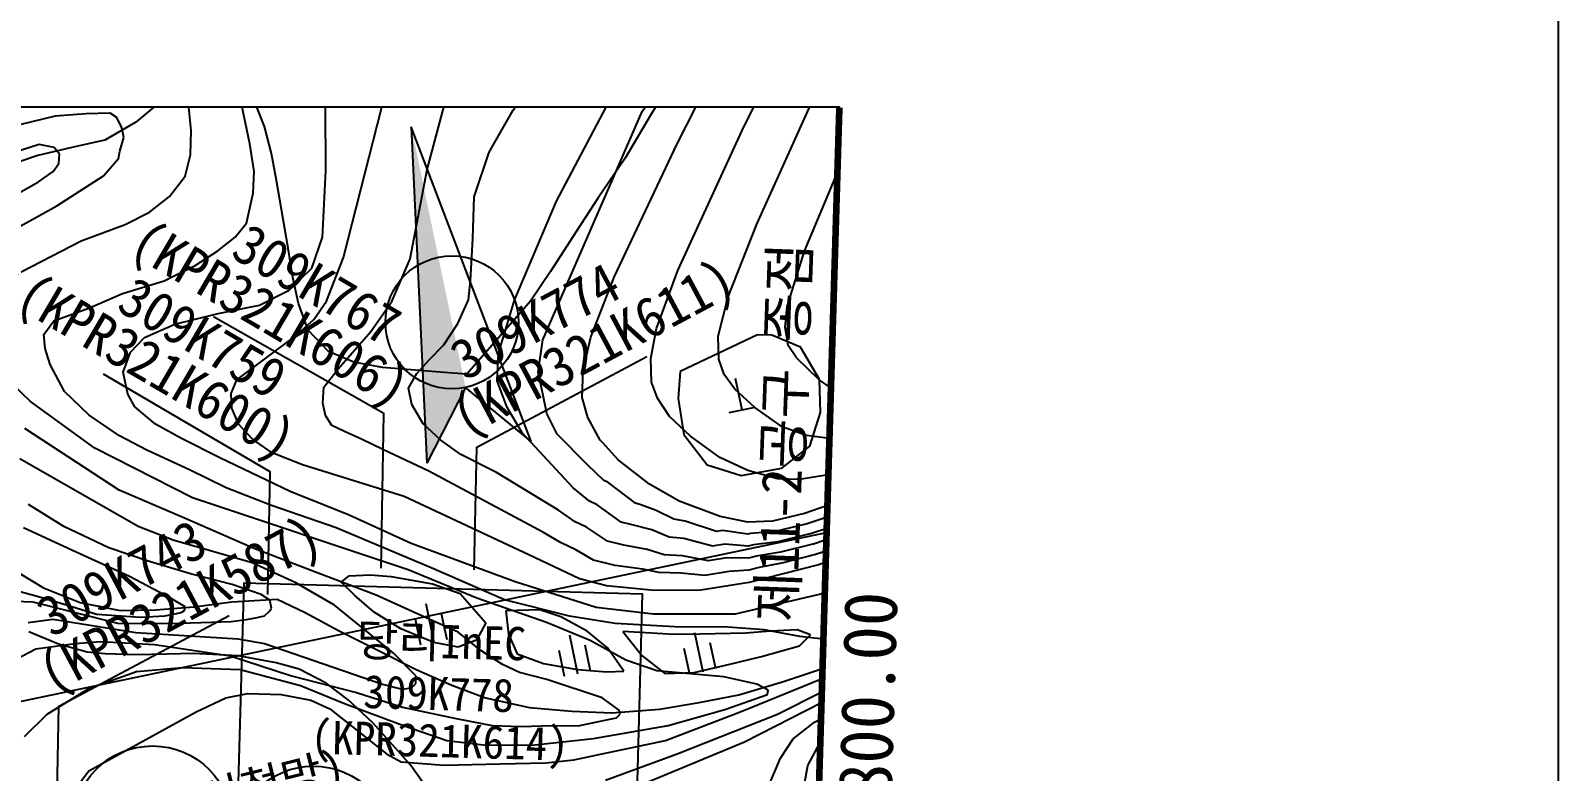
# Model space of a CAD drawing. Header units: millimetres. Extents: x 13158 to 13954, y 1103 to 1807.
# Drawn here: x 13839 to 13953.9, y 1494.6 to 1550.3 of the extents above; entities that cross this region are included whole.
import ezdxf
from ezdxf.enums import TextEntityAlignment as Align
from ezdxf.xclip import XClip

# ---------------------------------------------------------------- set-up
doc = ezdxf.new("R2010")
doc.units = ezdxf.units.MM
doc.header["$LTSCALE"] = 10
doc.header["$MEASUREMENT"] = 0
doc.header["$XCLIPFRAME"] = 2
doc.linetypes.add('A-CENTR01', pattern=[2, 1.25, -0.25, 0.25, -0.25])
for name, color, linetype in [('ET-DSTA', 3, 'Continuous'), ('TN-MACL', 6, 'A-CENTR01'), ('TT-TABL-TEX2', 3, 'Continuous'), ('TZ-BASE', 253, 'Continuous'), ('TZ-LEAL', 1, 'Continuous')]:
    doc.layers.add(name, color=color, linetype=linetype)
doc.layers.add('TX-PAPR', color=2, linetype='Continuous', plot=False)
doc.styles.add('HANA', font='GulimChe.ttf')
doc.styles.get("Standard").update_dxf_attribs({"font": 'GulimChe.ttf'})
doc.linetypes.add('XXO_LINE', pattern='A,2.5,["X",Standard,S=1,R=0,X=-1,Y=-0.5],5,["X",Standard,S=1,R=0,X=-1,Y=-0.5],5,-0.5,[133,GulimChe.ttf,S=0.5,R=0,X=-0.5,Y=0],-0.5,2.5', length=16)

# ---------------------------------------------------------------- blocks, each defined once
blk = doc.blocks.new('JD-SFSG5YJF567')
at = {"layer": 'TZ-BASE'}
for p, q in [((577.65, 74.79, -48), (592.7, 98.92, -48)), ((587.35, 74.67, -46), (593.92, 85.41, -46)), ((563.55, 70.21, -51), (563.5, 84.29, -51)), ((580.91, 67.94, -47), (589.68, 84.62, -47)), ((564.89, 63.71, -50), (569.29, 80.96, -50)), ((571.17, 70.31, -49), (573.94, 80.68, -49)), ((599.89, 74.94, -43), (602.29, 79.26, -43)), ((589.96, 72.24, -45), (592.98, 78.18, -45)), ((594.98, 73.53, -44), (597.24, 78, -44)), ((551.92, 76.06, -61.28), (549.29, 73.88, -61.28)), ((558.95, 73.54, -46.92), (558.06, 75.81, -46.92)), ((589.39, 76.84, -46.92), (587.95, 74.34, -46.92)), ((553.44, 73.26, -53), (553.22, 75.36, -53)), ((557.85, 72.24, -52), (557.27, 75.03, -52)), ((575.84, 71.61, -48), (577.65, 74.79, -48)), ((579.88, 57.51, -46), (587.35, 74.67, -46)), ((595.95, 66.2, -43), (599.89, 74.94, -43)), ((543.21, 74.33, -54), (538.33, 73.13, -54)), ((545.55, 74.5, -54), (543.21, 74.33, -54)), ((547.36, 74.56, -54), (545.55, 74.5, -54)), ((549.29, 73.88, -61.28), (546.95, 72.52, -61.28)), ((547.86, 74.23, -54), (547.36, 74.56, -54)), ((548.24, 73.45, -54), (547.86, 74.23, -54)), ((559.47, 71.52, -46.92), (558.95, 73.54, -46.92)), ((578.99, 49.86), (569.98, 73.52)), ((569.98, 73.52), (571.16, 48.23)), ((587.95, 74.34, -46.92), (586.06, 71.16, -46.92)), ((590.01, 62.72, -44), (594.98, 73.53, -44)), ((546.95, 72.52, -61.28), (544.8, 72.05, -61.28)), ((548.07, 71.7, -54), (548.39, 72.73, -54)), ((548.39, 72.73, -54), (548.24, 73.45, -54)), ((553.4, 71.42, -53), (553.44, 73.26, -53)), ((542.01, 72.19, -55), (538.59, 71.12, -55)), ((541.91, 71.38, -61.28), (539.19, 70.45, -61.28)), ((544.8, 72.05, -61.28), (541.91, 71.38, -61.28)), ((543.13, 71.97, -55), (542.01, 72.19, -55)), ((543.55, 71.48, -55), (543.13, 71.97, -55)), ((543.5, 70.77, -55), (543.55, 71.48, -55)), ((547.97, 71.14, -54), (548.07, 71.7, -54)), ((552.98, 69.82, -53), (553.4, 71.42, -53)), ((558.18, 70.16, -52), (557.85, 72.24, -52)), ((559.86, 69.5, -46.92), (559.47, 71.52, -46.92)), ((574.72, 68.26, -48), (575.84, 71.61, -48)), ((585.23, 62.23, -45), (589.96, 72.24, -45)), ((541.97, 69.39, -55), (543.06, 70.17, -55)), ((543.06, 70.17, -55), (543.5, 70.77, -55)), ((546.85, 69.83, -54), (547.97, 71.14, -54)), ((558.09, 68.53, -52), (558.18, 70.16, -52)), ((563.31, 65.22, -51), (563.55, 70.21, -51)), ((569.89, 63.59, -49), (571.17, 70.31, -49)), ((586.06, 71.16, -46.92), (584.03, 68.18, -46.92)), ((599.54, 64.17, -42), (602.01, 70.1, -42)), ((531.11, 63.23, -55), (541.97, 69.39, -55)), ((543.34, 67.58, -54), (546.85, 69.83, -54)), ((551.8, 68.29, -53), (552.98, 69.82, -53)), ((560.35, 66.59, -46.92), (559.86, 69.5, -46.92)), ((550.32, 67.11, -53), (551.8, 68.29, -53)), ((557.6, 66.28, -52), (558.09, 68.53, -52)), ((574.62, 65.12, -48), (574.72, 68.26, -48)), ((577.74, 60.5, -47), (580.91, 67.94, -47)), ((584.03, 68.18, -46.92), (582.4, 65.67, -46.92)), ((538.33, 64.81, -54), (543.34, 67.58, -54)), ((548.47, 66.19, -53), (550.32, 67.11, -53)), ((545.18, 64.96, -53), (548.47, 66.19, -53)), ((556.74, 65.24, -52), (557.6, 66.28, -52)), ((560.72, 64.4, -46.92), (560.35, 66.59, -46.92)), ((582.4, 65.67, -46.92), (580.46, 62.66, -46.92)), ((593.8, 60.75, -43), (595.95, 66.2, -43)), ((539.94, 62.25, -53), (545.18, 64.96, -53)), ((555.45, 64.21, -52), (556.74, 65.24, -52)), ((561.08, 62.19, -46.92), (560.72, 64.4, -46.92)), ((562.5, 62.9, -51), (563.31, 65.22, -51)), ((574.43, 61.96, -48), (574.62, 65.12, -48)), ((553.75, 63.1, -52), (555.45, 64.21, -52)), ((563.61, 60.43, -50), (564.89, 63.71, -50)), ((568.51, 60.39, -49), (569.89, 63.59, -49)), ((598.24, 60.03, -42), (599.54, 64.17, -42)), ((551.4, 61.96, -52), (553.75, 63.1, -52)), ((560.81, 61.25, -51), (562.5, 62.9, -51)), ((561.51, 60.24, -46.92), (561.08, 62.19, -46.92)), ((580.46, 62.66, -46.92), (578.95, 60.41, -46.92)), ((583.47, 57.72, -45), (585.23, 62.23, -45)), ((588.41, 58.36, -44), (590.01, 62.72, -44)), ((545.81, 59.93, -52), (548.28, 60.99, -52)), ((548.28, 60.99, -52), (551.4, 61.96, -52)), ((558.57, 60.13, -51), (560.81, 61.25, -51)), ((574.29, 60.53, -48), (574.43, 61.96, -48)), ((543.11, 58.93, -52), (545.81, 59.93, -52)), ((555.47, 59.49, -51), (558.57, 60.13, -51)), ((562.23, 58.25, -46.92), (561.51, 60.24, -46.92)), ((562.66, 59.05, -50), (563.61, 60.43, -50)), ((566.95, 58.13, -49), (568.51, 60.39, -49)), ((573.49, 58.75, -48), (574.29, 60.53, -48)), ((578.95, 60.41, -46.92), (574.16, 54.93, -46.92)), ((576.54, 56.49, -47), (577.74, 60.5, -47)), ((593.05, 57.79, -43), (593.8, 60.75, -43)), ((598.08, 58.46, -42), (598.24, 60.03, -42)), ((542.36, 57.91, -52), (543.11, 58.93, -52)), ((549.94, 57.68, -51), (552.2, 58.69, -51)), ((552.2, 58.69, -51), (555.47, 59.49, -51)), ((561.23, 57.76, -50), (562.66, 59.05, -50)), ((572.43, 57.13, -48), (573.49, 58.75, -48)), ((542.47, 56.86, -52), (542.36, 57.91, -52)), ((548.87, 56.59, -51), (549.94, 57.68, -51)), ((556.87, 54.51, -50), (561.23, 57.76, -50)), ((563.76, 56.64, -46.92), (562.23, 58.25, -46.92)), ((564.52, 55.36, -49), (566.95, 58.13, -49)), ((579.53, 55.07, -46), (579.88, 57.51, -46)), ((582.9, 55.22, -45), (583.47, 57.72, -45)), ((587.98, 56.11, -44), (588.41, 58.36, -44)), ((596.01, 57.89, -41.71), (590.2, 55.13, -41.71)), ((593.09, 56.05, -43), (593.05, 57.79, -43)), ((597.09, 57.86, -41.71), (596.01, 57.89, -41.71)), ((599.24, 56.95, -41.71), (597.09, 57.86, -41.71)), ((598.32, 57.08, -42), (598.08, 58.46, -42)), ((542.83, 55.65, -52), (542.47, 56.86, -52)), ((548.33, 55.08, -51), (548.87, 56.59, -51)), ((565.66, 55.84, -46.92), (563.76, 56.64, -46.92)), ((571.36, 56.04, -48), (572.43, 57.13, -48)), ((576.44, 54.42, -47), (576.54, 56.49, -47)), ((598.93, 56.15, -42), (598.32, 57.08, -42)), ((600.66, 54.53, -41.71), (599.24, 56.95, -41.71)), ((543.91, 53.62, -52), (542.83, 55.65, -52)), ((563.41, 53.95, -49), (564.52, 55.36, -49)), ((567.81, 55.43, -46.92), (565.66, 55.84, -46.92)), ((570.27, 55.23, -46.92), (567.81, 55.43, -46.92)), ((572.77, 55.03, -46.92), (570.27, 55.23, -46.92)), ((570.4, 54.98, -48), (571.36, 56.04, -48)), ((582.82, 53.17, -45), (582.9, 55.22, -45)), ((588.05, 54.34, -44), (587.98, 56.11, -44)), ((590.2, 55.13, -41.71), (590.04, 53.11, -41.71)), ((593.5, 54.9, -43), (593.09, 56.05, -43)), ((600.63, 54.51, -42), (598.93, 56.15, -42)), ((541.37, 52.87, -53), (539.35, 54.81, -53)), ((548.68, 53.43, -51), (548.33, 55.08, -51)), ((556.45, 53.48, -50), (556.87, 54.51, -50)), ((569.77, 53.88, -48), (570.4, 54.98, -48)), ((574.16, 54.93, -46.92), (572.77, 55.03, -46.92)), ((577.18, 52.43, -47), (576.44, 54.42, -47)), ((579.9, 53.32, -46), (579.53, 55.07, -46)), ((588.48, 53.13, -44), (588.05, 54.34, -44)), ((594.3, 53.8, -43), (593.5, 54.9, -43)), ((594.86, 52.26, -41.92), (594.36, 54.61, -41.92)), ((601.53, 53.9, -42), (600.63, 54.51, -42)), ((600.73, 52.05, -41.71), (600.66, 54.53, -41.71)), ((546.2, 49.36, -53), (541.37, 52.87, -53)), ((545.78, 51.86, -52), (543.91, 53.62, -52)), ((549.2, 52.47, -51), (548.68, 53.43, -51)), ((556.49, 52.38, -50), (556.45, 53.48, -50)), ((563.34, 52.75, -49), (563.41, 53.95, -49)), ((570.03, 52.65, -48), (569.77, 53.88, -48)), ((574.06, 53.94), (571.16, 48.23)), ((578.99, 49.86), (574.06, 53.94)), ((580.18, 51.98, -46), (579.9, 53.32, -46)), ((583.25, 51.67, -45), (582.82, 53.17, -45)), ((589.4, 51.75, -44), (588.48, 53.13, -44)), ((590.04, 53.11, -41.71), (590.47, 50.39, -41.71)), ((595.81, 52.42, -43), (594.3, 53.8, -43)), ((548.05, 50.29, -52), (545.78, 51.86, -52)), ((550.76, 51.18, -51), (549.2, 52.47, -51)), ((557.02, 51.14, -50), (556.49, 52.38, -50)), ((563.54, 51.82, -49), (563.34, 52.75, -49)), ((564.02, 51.06, -49), (563.54, 51.82, -49)), ((570.87, 51.21, -48), (570.03, 52.65, -48)), ((578.33, 50.52, -47), (577.18, 52.43, -47)), ((580.94, 50.42, -46), (580.18, 51.98, -46)), ((590.96, 50.27, -44), (589.4, 51.75, -44)), ((593.88, 52.05, -41.92), (595.83, 52.46, -41.92)), ((597.87, 50.98, -43), (595.81, 52.42, -43)), ((599.94, 49.52, -41.71), (600.73, 52.05, -41.71)), ((548.04, 46.2, -54), (540.94, 50.84, -54)), ((552.71, 50.09, -51), (550.76, 51.18, -51)), ((558.05, 50.04, -50), (557.02, 51.14, -50)), ((564.97, 50.62, -49), (564.02, 51.06, -49)), ((566.28, 50.03, -49), (564.97, 50.62, -49)), ((572.21, 49.98, -48), (570.87, 51.21, -48)), ((584.19, 49.96, -45), (583.25, 51.67, -45)), ((599.68, 50.31, -43), (597.87, 50.98, -43)), ((550.1, 49.22, -52), (548.05, 50.29, -52)), ((555.6, 48.65, -51), (552.71, 50.09, -51)), ((559.52, 49.02, -50), (558.05, 50.04, -50)), ((567.84, 49.28, -49), (566.28, 50.03, -49)), ((573.72, 48.9, -48), (572.21, 49.98, -48)), ((582.15, 46.39, -47), (578.33, 50.52, -47)), ((583.26, 48.08, -46), (580.94, 50.42, -46)), ((584.37, 49.77, -45), (584.19, 49.96, -45)), ((585.54, 48.5, -45), (584.37, 49.77, -45)), ((590.47, 50.39, -41.71), (592.23, 48.11, -41.71)), ((593.18, 48.67, -44), (590.96, 50.27, -44)), ((597.83, 47.86, -41.71), (599.94, 49.52, -41.71)), ((601.24, 50.12, -43), (599.68, 50.31, -43)), ((601.41, 50.13, -43), (601.24, 50.12, -43)), ((549.46, 43.49, -55), (540.56, 48.57, -55)), ((553.54, 45.64, -53), (546.2, 49.36, -53)), ((553.31, 47.74, -52), (550.1, 49.22, -52)), ((560.87, 46.1, -51), (555.6, 48.65, -51)), ((561.8, 48.11, -50), (559.52, 49.02, -50)), ((571.3, 47.64, -49), (567.84, 49.28, -49)), ((576.38, 47.53, -48), (573.72, 48.9, -48)), ((587.88, 46.65, -45), (585.54, 48.5, -45)), ((595.28, 47.69, -44), (593.18, 48.67, -44)), ((556.07, 46.38, -52), (553.31, 47.74, -52)), ((569.45, 45.74, -50), (561.8, 48.11, -50)), ((579.92, 43.02, -49), (571.3, 47.64, -49)), ((581.04, 44.71, -48), (576.38, 47.53, -48)), ((584.46, 46.95, -46), (583.26, 48.08, -46)), ((592.23, 48.11, -41.71), (594.79, 47.31, -41.71)), ((594.79, 47.31, -41.71), (597.83, 47.86, -41.71)), ((597.51, 47.07, -44), (595.28, 47.69, -44)), ((601.33, 47.36, -44), (599.17, 47.02, -44)), ((553.12, 44.04, -54), (548.04, 46.2, -54)), ((559.47, 45.05, -52), (556.07, 46.38, -52)), ((565.32, 44.34, -51), (560.87, 46.1, -51)), ((583.37, 45.39, -47), (582.15, 46.39, -47)), ((584.75, 46.81, -46), (584.46, 46.95, -46)), ((586.83, 45.23, -46), (584.75, 46.81, -46)), ((590.11, 45.38, -45), (587.88, 46.65, -45)), ((599.17, 47.02, -44), (597.51, 47.07, -44)), ((543.86, 43.48, -56), (541.21, 45.13, -56)), ((569.74, 40.22, -53), (553.54, 45.64, -53)), ((564.34, 43.39, -52), (559.47, 45.05, -52)), ((578.81, 41.34, -50), (569.45, 45.74, -50)), ((583.95, 45.12, -47), (583.37, 45.39, -47)), ((585.77, 43.81, -47), (583.95, 45.12, -47)), ((587.23, 45.12, -46), (586.83, 45.23, -46)), ((588.39, 44.69, -46), (587.23, 45.12, -46)), ((593.21, 44.22, -45), (590.11, 45.38, -45)), ((601.26, 45.05, -45), (599.53, 44.46, -45)), ((558.1, 41.86, -54), (553.12, 44.04, -54)), ((569.97, 42.2, -51), (565.32, 44.34, -51)), ((582.29, 43.83, -48), (581.04, 44.71, -48)), ((583.15, 43.43, -48), (582.29, 43.83, -48)), ((586.59, 43.6, -47), (585.77, 43.81, -47)), ((589.73, 44.03, -46), (588.39, 44.69, -46)), ((590.56, 43.87, -46), (589.73, 44.03, -46)), ((592.92, 43.11, -46), (590.56, 43.87, -46)), ((595.27, 43.81, -45), (593.21, 44.22, -45)), ((597.14, 43.88, -45), (595.27, 43.81, -45)), ((599.53, 44.46, -45), (597.14, 43.88, -45)), ((599.74, 43.69, -46), (597.34, 43.1, -46)), ((599.75, 43.69, -46), (599.74, 43.69, -46)), ((601.24, 44.19, -46), (599.75, 43.69, -46)), ((81.47, -66.05), (601.2, 43.04)), ((544.52, 41.67, -57), (540.83, 43.39, -57)), ((547.25, 41.88, -56), (543.86, 43.48, -56)), ((552.08, 42.45, -55), (549.46, 43.49, -55)), ((571.66, 40.3, -52), (564.34, 43.39, -52)), ((581.2, 42.28, -49), (579.92, 43.02, -49)), ((584.72, 42.38, -48), (583.15, 43.43, -48)), ((588.06, 43.22, -47), (586.59, 43.6, -47)), ((589.36, 42.69, -47), (588.06, 43.22, -47)), ((590.47, 42.58, -47), (589.36, 42.69, -47)), ((592.63, 42.01, -47), (590.47, 42.58, -47)), ((593.38, 43.19, -46), (592.92, 43.11, -46)), ((595.29, 42.9, -46), (593.38, 43.19, -46)), ((595.49, 42.95, -46), (595.29, 42.9, -46)), ((597.34, 43.1, -46), (595.49, 42.95, -46)), ((599.95, 42.92, -47), (597.54, 42.32, -47)), ((599.98, 42.93, -47), (599.95, 42.92, -47)), ((601.21, 43.33, -47), (599.98, 42.93, -47)), ((548.81, 39.71, -57), (544.52, 41.67, -57)), ((550.13, 40.91, -56), (547.25, 41.88, -56)), ((558.02, 40.75, -55), (552.08, 42.45, -55)), ((562.78, 40.05, -54), (558.1, 41.86, -54)), ((577.78, 39.32, -51), (569.97, 42.2, -51)), ((582.36, 41.73, -49), (581.2, 42.28, -49)), ((583.67, 40.96, -49), (582.36, 41.73, -49)), ((585.95, 42.08, -48), (584.72, 42.38, -48)), ((587.72, 41.74, -48), (585.95, 42.08, -48)), ((588.98, 41.35, -48), (587.72, 41.74, -48)), ((590.37, 41.28, -48), (588.98, 41.35, -48)), ((593.54, 42.16, -47), (592.63, 42.01, -47)), ((595.31, 42, -47), (593.54, 42.16, -47)), ((595.7, 42.1, -47), (595.31, 42, -47)), ((597.54, 42.32, -47), (595.7, 42.1, -47)), ((597.74, 41.54, -48), (595.92, 41.24, -48)), ((600.16, 42.15, -48), (597.74, 41.54, -48)), ((600.37, 41.38, -49), (597.94, 40.76, -49)), ((600.21, 42.16, -48), (600.16, 42.15, -48)), ((601.18, 42.47, -48), (600.21, 42.16, -48)), ((600.43, 41.4, -49), (600.37, 41.38, -49)), ((601.16, 41.62, -49), (600.43, 41.4, -49)), ((539.61, 40.53, -19.85), (542.34, 38.86, -19.85)), ((553.38, 39.93, -56), (550.13, 40.91, -56)), ((561.3, 39.24, -55), (558.02, 40.75, -55)), ((574.92, 38.08, -53), (569.74, 40.22, -53)), ((576.99, 37.97, -52), (571.66, 40.3, -52)), ((582.62, 39.54, -50), (578.81, 41.34, -50)), ((585.3, 40.56, -49), (583.67, 40.96, -49)), ((587.39, 40.26, -49), (585.3, 40.56, -49)), ((588.6, 40.01, -49), (587.39, 40.26, -49)), ((592.33, 40.91, -48), (590.37, 41.28, -48)), ((593.71, 41.13, -48), (592.33, 40.91, -48)), ((595.33, 41.09, -48), (593.71, 41.13, -48)), ((595.92, 41.24, -48), (595.33, 41.09, -48)), ((596.14, 40.39, -49), (595.35, 40.19, -49)), ((600.59, 40.61, -50), (595.37, 39.28, -50)), ((597.94, 40.76, -49), (596.14, 40.39, -49)), ((601.13, 40.77, -50), (600.59, 40.61, -50)), ((551.93, 38.06, -57), (548.81, 39.71, -57)), ((556.51, 39.11, -56), (553.38, 39.93, -56)), ((558.69, 38.37, -56), (556.51, 39.11, -56)), ((564.22, 37.57, -55), (561.3, 39.24, -55)), ((567.34, 38.32, -54), (562.78, 40.05, -54)), ((564.71, 39.3, -53.94), (565.32, 39.76, -53.94)), ((565.74, 38.28, -53.94), (564.71, 39.3, -53.94)), ((565.32, 39.76, -53.94), (566.89, 39.84, -53.94)), ((566.89, 39.84, -53.94), (568.46, 39.73, -53.94)), ((568.46, 39.73, -53.94), (571.58, 39.16, -53.94)), ((571.58, 39.16, -53.94), (573.66, 38.45, -53.94)), ((583.89, 37.38, -51), (577.78, 39.32, -51)), ((584.66, 39.03, -50), (582.62, 39.54, -50)), ((590.27, 39.98, -49), (588.6, 40.01, -49)), ((592.04, 39.8, -49), (590.27, 39.98, -49)), ((595.37, 39.28, -50), (591.75, 38.7, -50)), ((593.88, 40.1, -49), (592.04, 39.8, -49)), ((595.35, 40.19, -49), (593.88, 40.1, -49)), ((538.94, 37.92, -56), (541.54, 37.82, -56)), ((539.76, 38.83, -57), (542.41, 38.09, -57)), ((542.34, 38.86, -19.85), (545.1, 37.76, -19.85)), ((542.41, 38.09, -57), (546.36, 36.89, -57)), ((552.98, 37.45, -57), (551.93, 38.06, -57)), ((556.5, 37.81, -19.85), (559.91, 38.02, -19.85)), ((559.34, 37.95, -56), (558.69, 38.37, -56)), ((559.47, 37.33, -56), (559.34, 37.95, -56)), ((559.91, 38.02, -19.85), (561.97, 37.03, -19.85)), ((567.19, 37.03, -53.94), (565.74, 38.28, -53.94)), ((571.38, 36.48, -54), (567.34, 38.32, -54)), ((573.66, 38.45, -53.94), (575.58, 36.24, -53.94)), ((580.14, 36.27, -53), (574.92, 38.08, -53)), ((581.87, 36.74, -52), (576.99, 37.97, -52)), ((588.23, 38.66, -50), (584.66, 39.03, -50)), ((591.75, 38.7, -50), (588.23, 38.66, -50)), ((601.06, 38.47, -51), (594.32, 36.88, -51)), ((541.54, 37.82, -56), (547.89, 36.2, -56)), ((545.1, 37.76, -19.85), (548.1, 37.16, -19.85)), ((546.36, 36.89, -57), (549.64, 36.66, -57)), ((548.1, 37.16, -19.85), (550.76, 37.21, -19.85)), ((549.64, 36.66, -57), (551.46, 36.76, -57)), ((550.76, 37.21, -19.85), (553.66, 37.44, -19.85)), ((551.46, 36.76, -57), (551.99, 36.87, -57)), ((551.99, 36.87, -57), (552.7, 37.02, -57)), ((552.7, 37.02, -57), (552.95, 37.17, -57)), ((552.95, 37.17, -57), (552.98, 37.45, -57)), ((553.66, 37.44, -19.85), (556.5, 37.81, -19.85)), ((558.41, 36.65, -56), (558.94, 36.76, -56)), ((558.94, 36.76, -56), (559.33, 37.12, -56)), ((559.33, 37.12, -56), (559.47, 37.33, -56)), ((561.97, 37.03, -19.85), (564.52, 35.67, -19.85)), ((568.63, 33.99, -55), (564.22, 37.57, -55)), ((569.21, 35.79, -53.94), (567.19, 37.03, -53.94)), ((571.07, 37.69, -53.99), (571.69, 34.76, -53.99)), ((572.67, 34.96, -53.99), (572.26, 36.92, -53.99)), ((579.64, 37.21, -53.17), (577.1, 37.14, -53.17)), ((577.1, 37.14, -53.17), (577.29, 35.38, -53.17)), ((581.23, 36.7, -53.17), (579.64, 37.21, -53.17)), ((588.19, 36.88, -51), (583.89, 37.38, -51)), ((594.32, 36.88, -51), (588.19, 36.88, -51)), ((541.18, 36.27, -55), (543.04, 36.52, -55)), ((543.04, 36.52, -55), (549.28, 35.5, -55)), ((547.89, 36.2, -56), (551.77, 36.18, -56)), ((551.77, 36.18, -56), (554.97, 36.3, -56)), ((554.97, 36.3, -56), (556.45, 36.33, -56)), ((556.45, 36.33, -56), (557.61, 36.48, -56)), ((557.61, 36.48, -56), (558.41, 36.65, -56)), ((564.52, 35.67, -19.85), (567.58, 34.12, -19.85)), ((571.68, 34.77, -53.94), (569.21, 35.79, -53.94)), ((570.71, 34.55, -53.99), (570.3, 36.51, -53.99)), ((573.52, 35.53, -54), (571.38, 36.48, -54)), ((575.58, 36.24, -53.94), (574.88, 34.93, -53.94)), ((583.44, 34.92, -53), (580.14, 36.27, -53)), ((583.2, 35.62, -53.17), (581.23, 36.7, -53.17)), ((585.32, 36.18, -52), (581.87, 36.74, -52)), ((584.73, 34.36, -53.17), (583.2, 35.62, -53.17)), ((589.79, 35.93, -52), (585.32, 36.18, -52)), ((593.77, 35.91, -52), (589.79, 35.93, -52)), ((596.5, 35.72, -52), (593.77, 35.91, -52)), ((596.98, 35.62, -52.48), (595.12, 35.46, -52.48)), ((599.19, 35.21, -52), (596.5, 35.72, -52)), ((599, 35.71, -52.48), (596.98, 35.62, -52.48)), ((600, 35.34, -52.48), (599, 35.71, -52.48)), ((543.47, 34.64, -50.98), (541.25, 35.55, -50.98)), ((541.77, 34.29, -54), (544.71, 34.69, -54)), ((545.62, 34.02, -50.98), (543.47, 34.64, -50.98)), ((544.71, 34.69, -54), (546.66, 34.84, -54)), ((546.66, 34.84, -54), (550.69, 34.61, -54)), ((549.28, 35.5, -55), (556.94, 35.04, -55)), ((550.69, 34.61, -54), (556.36, 33.75, -54)), ((556.94, 35.04, -55), (558.94, 34.69, -55)), ((558.94, 34.69, -55), (567.82, 31.62, -55)), ((573.52, 34.41, -53.94), (571.68, 34.77, -53.94)), ((575.2, 34.16, -54), (573.52, 35.53, -54)), ((574.88, 34.93, -53.94), (573.52, 34.41, -53.94)), ((577.29, 35.38, -53.17), (577.94, 33.91, -53.17)), ((581.87, 35.34, -53.57), (582.49, 32.41, -53.57)), ((583.46, 32.61, -53.57), (583.05, 34.57, -53.57)), ((586.11, 33.44, -53), (583.44, 34.92, -53)), ((585.88, 35.59, -52.48), (587.33, 33.75, -52.48)), ((589.31, 35.39, -52.48), (585.88, 35.59, -52.48)), ((590.52, 35.36, -52.48), (589.31, 35.39, -52.48)), ((595.12, 35.46, -52.48), (590.52, 35.36, -52.48)), ((591.28, 35.5, -52.5), (591.89, 32.56, -52.5)), ((592.87, 32.77, -52.5), (592.46, 34.73, -52.5)), ((596.32, 33.71, -52.48), (599.17, 34.52, -52.48)), ((599.17, 34.52, -52.48), (600, 35.34, -52.48)), ((600.96, 35.01, -52), (599.19, 35.21, -52)), ((540.23, 33.47, -54), (541.77, 34.29, -54)), ((546.97, 33.91, -50.98), (545.62, 34.02, -50.98)), ((549.27, 33.83, -50.98), (546.97, 33.91, -50.98)), ((551.6, 33.87, -50.98), (549.27, 33.83, -50.98)), ((553.64, 33.94, -50.98), (551.6, 33.87, -50.98)), ((556.96, 33.75, -50.98), (553.64, 33.94, -50.98)), ((556.36, 33.75, -54), (560.98, 32.25, -54)), ((559.83, 33.22, -50.98), (556.96, 33.75, -50.98)), ((567.58, 34.12, -19.85), (570.36, 32.74, -19.85)), ((570.36, 32.23, -55), (568.63, 33.99, -55)), ((576.83, 33.1, -54), (575.2, 34.16, -54)), ((577.94, 33.91, -53.17), (579.92, 33.18, -53.17)), ((581.51, 32.2, -53.57), (581.1, 34.16, -53.57)), ((585.97, 32.6, -53.17), (584.73, 34.36, -53.17)), ((588.43, 32.63, -53), (586.11, 33.44, -53)), ((587.33, 33.75, -52.48), (589.04, 32.43, -52.48)), ((590.91, 32.36, -52.5), (590.5, 34.31, -52.5)), ((593.92, 33.13, -52.48), (596.32, 33.71, -52.48)), ((545.76, 31.31, -53), (549.34, 32.57, -53)), ((549.34, 32.57, -53), (552.77, 32.89, -53)), ((552.77, 32.89, -53), (557.11, 32.73, -53)), ((557.11, 32.73, -53), (561.66, 31.53, -53)), ((561.56, 32.75, -50.98), (559.83, 33.22, -50.98)), ((560.98, 32.25, -54), (565.86, 31.01, -54)), ((563.59, 31.7, -50.98), (561.56, 32.75, -50.98)), ((570.33, 31.68, -55), (570.36, 32.23, -55)), ((570.36, 32.74, -19.85), (573.03, 31.56, -19.85)), ((578.13, 32.51, -54), (576.83, 33.1, -54)), ((580.18, 31.98, -54), (578.13, 32.51, -54)), ((579.92, 33.18, -53.17), (582.48, 32.74, -53.17)), ((582.48, 32.74, -53.17), (584.67, 32.56, -53.17)), ((584.67, 32.56, -53.17), (585.97, 32.6, -53.17)), ((593.48, 32.19, -53), (588.43, 32.63, -53)), ((589.04, 32.43, -52.48), (591.25, 32.51, -52.48)), ((591.25, 32.51, -52.48), (593.92, 33.13, -52.48)), ((595.96, 31.63, -53), (593.48, 32.19, -53)), ((597.97, 31.83, -19.85), (600.75, 32.76, -19.85)), ((600.75, 32.76, -19.85), (600.89, 32.82, -19.85)), ((542.61, 29.38, -53), (545.76, 31.31, -53)), ((561.66, 31.53, -53), (564.96, 30.18, -53)), ((565.25, 30.45, -50.98), (563.59, 31.7, -50.98)), ((565.86, 31.01, -54), (569.32, 29.91, -54)), ((567.82, 31.62, -55), (569.29, 31.25, -55)), ((569.29, 31.25, -55), (569.99, 31.34, -55)), ((569.99, 31.34, -55), (570.33, 31.68, -55)), ((573.03, 31.56, -19.85), (575.56, 30.6, -19.85)), ((584.34, 30.59, -54), (580.18, 31.98, -54)), ((594.6, 30.83, -19.85), (597.97, 31.83, -19.85)), ((594.78, 29.56, -52), (600.87, 32.06, -52)), ((596.81, 31.17, -53), (595.96, 31.63, -53)), ((596.77, 30.84, -53), (596.81, 31.17, -53)), ((597.51, 29.38, -51), (600.84, 31.04, -51)), ((553.81, 29.54, -52), (556.04, 30.59, -52)), ((556.04, 30.59, -52), (557.7, 30.93, -52)), ((557.7, 30.93, -52), (560.21, 30.84, -52)), ((560.21, 30.84, -52), (562.43, 30.42, -52)), ((562.43, 30.42, -52), (563.87, 29.77, -52)), ((564.96, 30.18, -53), (569.39, 28.53, -53)), ((567.1, 28.73, -50.98), (565.25, 30.45, -50.98)), ((569.32, 29.91, -54), (573.37, 29.04, -54)), ((575.56, 30.6, -19.85), (578.87, 29.87, -19.85)), ((578.87, 29.87, -19.85), (582.06, 29.59, -19.85)), ((585.61, 29.68, -54), (584.34, 30.59, -54)), ((588.64, 29.74, -19.85), (591.63, 30.25, -19.85)), ((591.63, 30.25, -19.85), (594.6, 30.83, -19.85)), ((593.56, 29.73, -53), (596.77, 30.84, -53)), ((595.04, 27.29, -50), (600.82, 30.25, -50)), ((540.92, 27.7, -53), (542.61, 29.38, -53)), ((545.74, 25.12, -52), (553.81, 29.54, -52)), ((563.87, 29.77, -52), (568.12, 26.4, -52)), ((569, 26.6, -50.98), (567.1, 28.73, -50.98)), ((573.37, 29.04, -54), (576.06, 28.53, -54)), ((582.06, 29.59, -19.85), (585.05, 29.47, -19.85)), ((582.53, 28.49, -54), (584.79, 28.97, -54)), ((584.79, 28.97, -54), (585.41, 29.1, -54)), ((585.05, 29.47, -19.85), (588.64, 29.74, -19.85)), ((585.41, 29.1, -54), (585.68, 29.37, -54)), ((585.68, 29.37, -54), (585.61, 29.68, -54)), ((589.1, 27.4, -52), (594.78, 29.56, -52)), ((589.3, 28.51, -53), (593.56, 29.73, -53)), ((589.96, 26.39, -51), (597.51, 29.38, -51)), ((598.68, 27.52, -49), (600.29, 28.76, -49)), ((600.29, 28.76, -49), (600.78, 29.01, -49)), ((569.39, 28.53, -53), (572.65, 27.38, -53)), ((576.06, 28.53, -54), (578.23, 28.45, -54)), ((578.23, 28.45, -54), (580.59, 28.51, -54)), ((580.59, 28.51, -54), (582.53, 28.49, -54)), ((583.69, 27.55, -53), (589.3, 28.51, -53)), ((569.94, 25.52, -50.98), (569, 26.6, -50.98)), ((572.65, 27.38, -53), (575.62, 27.04, -53)), ((575.62, 27.04, -53), (579.28, 27.06, -53)), ((579.28, 27.06, -53), (583.69, 27.55, -53)), ((582.2, 25.95, -52), (584.67, 26.47, -52)), ((584.67, 26.47, -52), (589.1, 27.4, -52)), ((586.93, 23.93, -50), (595.04, 27.29, -50)), ((597.73, 26.06, -49), (598.68, 27.52, -49)), ((599.78, 25.51, -48), (600.73, 27.24, -48)), ((568.12, 26.4, -52), (569.22, 25.78, -52)), ((569.22, 25.78, -52), (572.44, 25.53, -52)), ((570.92, 24.14, -50.98), (569.94, 25.52, -50.98)), ((572.44, 25.53, -52), (576.67, 25.65, -52)), ((576.67, 25.65, -52), (580.1, 25.72, -52)), ((580.1, 25.72, -52), (582.2, 25.95, -52)), ((584.57, 24.4, -51), (589.96, 26.39, -51)), ((596.32, 22.71, -49), (597.73, 26.06, -49)), ((599.18, 22.19, -48), (599.78, 25.51, -48)), ((545.11, 24.28, -52), (545.74, 25.12, -52))]:
    blk.add_line(p, q, dxfattribs=at)
blk.add_circle((573.04, 58.83), 5, dxfattribs=at)
blk.add_solid([(574.06, 53.94), (569.98, 73.52), (571.16, 48.23)], dxfattribs=at)
at = {"layer": 'TZ-BASE', "style": 'HANA'}
blk.add_text('제11-2공구 종점', height=3, rotation=87.9604, dxfattribs=at).set_placement((598.94, 36.27))
at = {"layer": 'TZ-BASE', "linetype": 'XXO_LINE', "style": 'HANA'}
blk.add_text('방호울타리(가시철망)', height=2.5, rotation=14.0215, dxfattribs=at).set_placement((534.63, 16.67))

msp = doc.modelspace()

# ---------------------------------------------------------------- linework, layer by layer
at = {"layer": 'ET-DSTA'}
msp.add_lwpolyline([(13854.65, 1493.8), (13884.63, 1492.96), (13885.05, 1507.96), (13855.07, 1508.8)], close=True, dxfattribs=at)
at = {"layer": 'TN-MACL', "const_width": 0.5}
msp.add_lwpolyline([(13899.84, 1544.54), (13895.34, 1394.61)], dxfattribs=at)
at = {"layer": 'TX-PAPR', "flags": 128}
msp.add_lwpolyline([(13895.34, 1394.57), (13899.85, 1544.57), (13295.43, 1544.57), (13299.94, 1394.57)], close=True, dxfattribs=at)
at = {"layer": 'TZ-BASE', "flags": 128}
for points in [[(13865.4, 1509.92), (13865.61, 1521.54), (13852.8, 1528.81)], [(13872.4, 1509.78), (13872.58, 1519.01), (13885.38, 1525.84)], [(13856.87, 1507.93), (13857.05, 1517.16), (13844.54, 1524.5)], [(13840.87, 1483.84), (13841.18, 1499.54), (13853.98, 1506.37)]]:
    msp.add_lwpolyline(points, dxfattribs=at)
at = {"layer": 'TZ-BASE'}
for centre in [(13848.22, 1490.55), (13860.31, 1489.04)]:
    msp.add_circle(centre, 6, dxfattribs=at)
at = {"layer": 'TZ-LEAL'}
msp.add_lwpolyline([(13157.89, 1103.05), (13953.89, 1103.05), (13953.89, 1619.05), (13157.89, 1619.05)], close=True, dxfattribs=at)

# ---------------------------------------------------------------- block references
at = {"layer": 'TZ-BASE'}
ref = msp.add_blockref('JD-SFSG5YJF567', (13297.68, 1469.57), dxfattribs=at)
XClip(ref).set_block_clipping_path([(597.6593278775, -75.0000074077), (602.1606802224, 74.9999925365), (-2.2506743118, 75.0000000279), (2.2506743119, -75.0000000279)])

# ---------------------------------------------------------------- texts
at = {"layer": 'TN-MACL'}
msp.add_text('MATCH LINE 서기(현)309㎞800.00', height=4, rotation=88.2811, dxfattribs=at).set_placement((13901.05, 1469.47), align=Align.MIDDLE_CENTER)
at = {"layer": 'TT-TABL-TEX2'}
for s, p in [('당리InEC', (13869.92, 1504.43)), ('309K778', (13869.72, 1500.48)), ('(KPR321K614)', (13869.8, 1496.77))]:
    msp.add_text(s, height=2.5, rotation=358.3957, dxfattribs=at).set_placement(p, align=Align.MIDDLE)
at = {"layer": 'TZ-BASE'}
for s, rotation, p in [('(KPR321K606)', 329.6154, (13846.3, 1533.65)), ('309K767', 329.6154, (13853.97, 1533.38)), ('309K774', 28.0928, (13871.69, 1523.98)), ('(KPR321K611)', 28.0928, (13871.77, 1519.71)), ('(KPR321K600)', 329.6154, (13837.73, 1529.65)), ('309K759', 329.6154, (13845.39, 1529.38)), ('(KPR321K587)', 28.0928, (13840.69, 1500.41)), ('309K743', 28.0928, (13840.6, 1504.68))]:
    msp.add_text(s, height=3, rotation=rotation, dxfattribs=at).set_placement(p)

doc.saveas('drawing.dxf')
